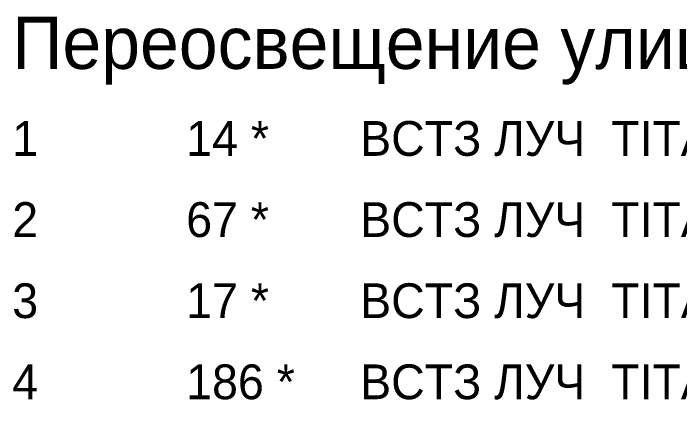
# Model space of a CAD drawing. Extents: x -105 to 2796, y -10 to 1087.
# Drawn here: x -105 to 776, y 563 to 1087 of the extents above; entities that cross this region are included whole.
import ezdxf

# ---------------------------------------------------------------- set-up
doc = ezdxf.new("R2010")
doc.units = 0
doc.header["$MEASUREMENT"] = 0
doc.layers.add('DLXDESCR', color=7, linetype='Continuous')

msp = doc.modelspace()

# ---------------------------------------------------------------- texts
at = {"layer": 'DLXDESCR'}
msp.add_text('Переосвещение улиц Тольятти ул. 50 лет Октября', height=68.99116, dxfattribs=at).set_placement((-106.082, 1013.727))
at = {"layer": 'DLXDESCR', "color": 2}
for s, height, p in [('1', 45.994, (-106.082, 898.742)), ('14 * ', 45.9941, (123.888, 898.742)), ('ВСТЗ ЛУЧ  TITAN-2M C 100 CW STR.A IP65 (20800 lm; 100.0 W)', 45.99411, (353.859, 898.742))]:
    msp.add_text(s, height=height, dxfattribs=at).set_placement(p)
at = {"layer": 'DLXDESCR', "color": 1}
for s, height, p in [('2', 45.994, (-106.082, 791.422)), ('67 * ', 45.9941, (123.888, 791.422)), ('ВСТЗ ЛУЧ  TITAN-2M C 120 CW STR.A IP65 (24350 lm; 117.0 W)', 45.99411, (353.859, 791.422))]:
    msp.add_text(s, height=height, dxfattribs=at).set_placement(p)
at = {"layer": 'DLXDESCR', "color": 3}
for s, height, p in [('ВСТЗ ЛУЧ  TITAN-2M C 150 CW STR.A IP65 (31000 lm; 149.0 W)', 45.99411, (353.859, 684.103)), ('3', 45.994, (-106.082, 684.103)), ('17 * ', 45.9941, (123.888, 684.103))]:
    msp.add_text(s, height=height, dxfattribs=at).set_placement(p)
at = {"layer": 'DLXDESCR', "color": 5}
for s, height, p in [('4', 45.994, (-106.082, 576.783)), ('186 * ', 45.9941, (123.888, 576.783)), ('ВСТЗ ЛУЧ  TITAN-2M C 85 CW STR.A IP65 (17000 lm; 83.0 W)', 45.99411, (353.859, 576.783))]:
    msp.add_text(s, height=height, dxfattribs=at).set_placement(p)

doc.saveas('drawing.dxf')
